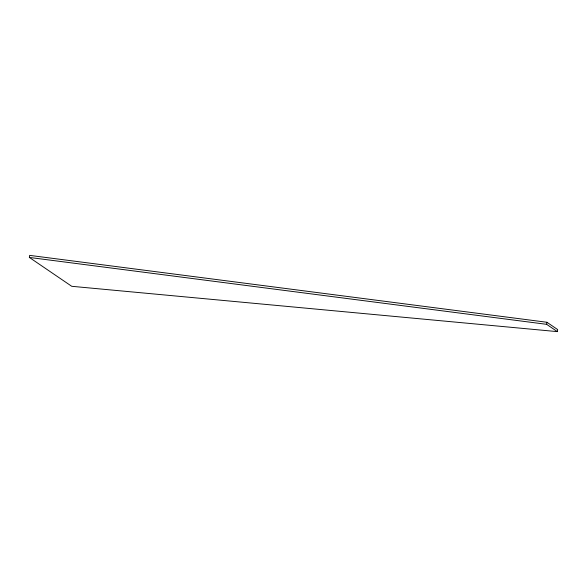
<?xml version="1.0" encoding="UTF-8"?>
<svg xmlns="http://www.w3.org/2000/svg" width="587" height="587" viewBox="0 0 587 587"><rect width="100%" height="100%" fill="white"/><g stroke="black" fill="none" stroke-linecap="round" stroke-linejoin="round"><path stroke-width="0.88" d="M29.35 257.436L29.651 255.374L546.937 322.27L557.65 329.564L557.349 331.626L71.739 286.302L29.35 257.436L546.636 324.332L557.349 331.626M546.636 324.332L546.937 322.27"/></g></svg>
